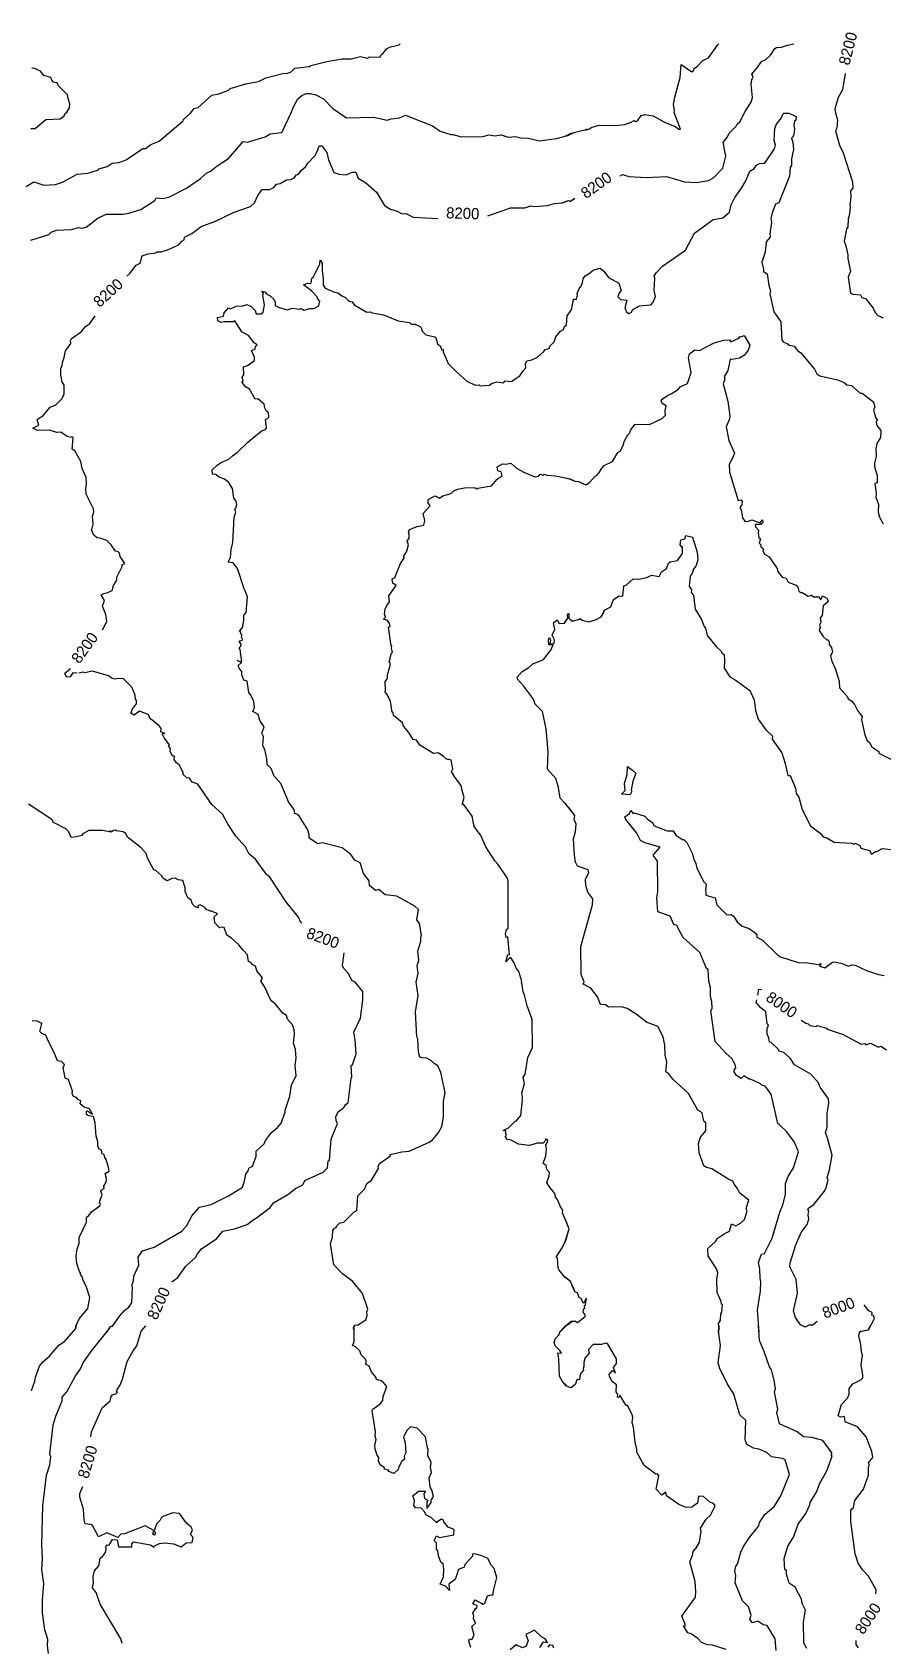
# Model space of a CAD drawing. Extents: x 9339 to 13216, y 3769 to 6935.
# Drawn here: x 11665 to 12244, y 5834 to 6935 of the extents above; entities that cross this region are included whole.
import ezdxf
from ezdxf.enums import TextEntityAlignment as Align

# ---------------------------------------------------------------- set-up
doc = ezdxf.new("R2010")
doc.units = 0
doc.header["$MEASUREMENT"] = 0
for name, color, linetype in [('DTM_SURFACE_CON', 9, 'Continuous'), ('DTM_SURFACE_ICON', 251, 'Continuous'), ('DTM_TEXT_ICON', 251, 'Continuous')]:
    doc.layers.add(name, color=color, linetype=linetype)
doc.styles.add('TMODELF', font='tmodelf')

msp = doc.modelspace()

# ---------------------------------------------------------------- linework, layer by layer
at = {"layer": 'DTM_SURFACE_CON', "linetype": 'Continuous', "flags": 128}
for points, elevation in [([(11660.6, 6829.6), (11665.9, 6832.8), (11672.5, 6830.5), (11680.6, 6831.1), (11685.3, 6832.5), (11695.4, 6838), (11702.6, 6838.7), (11709.8, 6841.1), (11710.2, 6841.8), (11715.8, 6843.2), (11719.1, 6845.6), (11723.8, 6846), (11728.7, 6847.9), (11740.2, 6855.5), (11742, 6855.6), (11745.6, 6858.4), (11751.2, 6860.5), (11767.6, 6874.5), (11767.8, 6875.4), (11772.7, 6879.6), (11775.2, 6882.9), (11777.9, 6883.6), (11787.1, 6891.9), (11791.8, 6892.9), (11798.4, 6895.4), (11799.6, 6896.6), (11810.4, 6899.8), (11818.9, 6901.3), (11824, 6903.8), (11835.5, 6906.8), (11838.7, 6907), (11841.2, 6907.8), (11843.7, 6910.3), (11853.8, 6911.4), (11854.6, 6912.3), (11865.6, 6914.9), (11876, 6916.7), (11882.1, 6916.7), (11888.4, 6918.3), (11893.1, 6917.3), (11894.9, 6918), (11901.9, 6917.8), (11902.9, 6919.9), (11903.7, 6920.1), (11906.1, 6923.5), (11908.9, 6925), (11914.8, 6926.4), (11915.6, 6927)], 2523.7), ([(12028.1, 6863.9), (12032.2, 6866), (12043.1, 6868.8), (12041.8, 6868), (12044.7, 6869), (12045.7, 6870), (12051, 6871.5), (12062.4, 6871.3), (12068.5, 6871.9), (12072.6, 6873.3), (12075, 6874.7), (12076.2, 6874), (12077.4, 6874.4), (12079.9, 6878.1), (12082.1, 6878.7), (12087.9, 6877.9), (12095.8, 6873.5), (12102.9, 6870.6), (12105.4, 6868.7), (12106.7, 6868.8), (12102.3, 6880.1), (12102.6, 6881.6), (12101.9, 6885.9), (12102.7, 6890.6), (12106.5, 6903.9), (12107.2, 6912.9), (12114.3, 6907.9), (12115.8, 6909), (12115.9, 6910.2), (12118.2, 6911.7), (12121.9, 6915.6), (12125.7, 6917.4), (12131.8, 6926), (12132.8, 6927)], 2511.6), ([(11663.8, 6869.3), (11666.8, 6869.3), (11674, 6875.4), (11683.7, 6875.9), (11683.8, 6875.9), (11686.5, 6877.8), (11686.9, 6879.2), (11688.4, 6880.3), (11690, 6883.4), (11690.3, 6886.1), (11689.1, 6889.7), (11688.8, 6892.2), (11682.6, 6898.3), (11681.6, 6900.4), (11679.2, 6900.8), (11678, 6902.1), (11677.4, 6903.9), (11672.7, 6905.4), (11670.4, 6908.3), (11665.7, 6910.4), (11664.4, 6910.1)], 2535.9), ([(11663.7, 6793.1), (11676.1, 6796.9), (11677.7, 6798.4), (11681.3, 6799.9), (11691.2, 6800.4), (11696.5, 6801.6), (11698.3, 6801.2), (11701.5, 6802), (11709.7, 6808.2), (11715.3, 6810.8), (11726.5, 6810.8), (11730.6, 6811.5), (11738.7, 6813.9), (11748.2, 6820.2), (11749.2, 6822), (11753.8, 6821.5), (11757.8, 6822.3), (11769.9, 6828.6), (11779.4, 6835), (11783.6, 6838.8), (11786.2, 6840), (11790.8, 6843.8), (11798.4, 6848.8), (11808.5, 6860.3), (11811.5, 6860), (11823.6, 6863.6), (11826.9, 6865.6), (11834.8, 6866.6), (11841.2, 6879.9), (11842.7, 6883.9), (11845.7, 6889.4), (11848.4, 6891.7), (11851.5, 6893), (11854.5, 6893.2), (11858.1, 6892.1), (11863.2, 6889.5), (11869.6, 6882.8), (11878.9, 6876.4), (11897.4, 6877), (11906.6, 6875), (11909.5, 6875.9), (11915, 6876.5), (11919.2, 6878.3), (11937.6, 6871), (11942.8, 6867.4), (11950, 6865.1), (11951.6, 6865.2), (11957.1, 6863.6), (11971.8, 6863.7), (11976.3, 6865), (11980.1, 6864.3), (11984.3, 6864.8), (11989.1, 6863.2), (11994.2, 6863.8), (11997.8, 6862.8), (12002.9, 6862.6), (12010.4, 6860.8), (12022.1, 6862.3), (12029.9, 6864.5), (12034.2, 6866.5)], 2511.6), ([(12028.1, 6734.6), (12028.9, 6735.3), (12029.4, 6741.4), (12032.3, 6745.6), (12033.8, 6752.7), (12035.8, 6752.7), (12036.5, 6755.6), (12036.3, 6756.6), (12038, 6760.9), (12038.7, 6761.3), (12039.9, 6764), (12040.2, 6766.6), (12041.7, 6768.7), (12045.8, 6771.1), (12045.5, 6771.4), (12047.6, 6772.9), (12051.8, 6773.9), (12054.3, 6771.8), (12057.5, 6767.5), (12064.5, 6763.7), (12066.2, 6758.7), (12064.9, 6757.1), (12063.9, 6754.4), (12065.7, 6752.6), (12070, 6752.2), (12068.8, 6746.8), (12069.8, 6744.2), (12071.1, 6743.1), (12072.9, 6743.7), (12074.2, 6745.8), (12078.6, 6748.3), (12086.3, 6748.9), (12088, 6750.8), (12089.6, 6754.5), (12088.7, 6758.6), (12089.2, 6766.9), (12088.7, 6768.5), (12090, 6770.7), (12094.4, 6775.2), (12110.1, 6786.2), (12116.2, 6797.8), (12128.9, 6807.2), (12135.4, 6808.3), (12140.1, 6812.2), (12141.1, 6817.2), (12143.6, 6822.2), (12148.2, 6828.5), (12151.2, 6833.6), (12153.9, 6840.1), (12156.9, 6842), (12158.4, 6844.3), (12160.6, 6845.3), (12164.1, 6845.6), (12170.7, 6855.3), (12171.5, 6858), (12170.5, 6861.1), (12171, 6869.2), (12172.1, 6872.1), (12175.5, 6876.6), (12176.3, 6879.1), (12177.1, 6879.7), (12180.5, 6879.6), (12185.6, 6877.5), (12185.2, 6875), (12184.4, 6874.3), (12184, 6871.7), (12184.3, 6868.7), (12183.9, 6865.2), (12183, 6863.1), (12182.2, 6862.7), (12183.3, 6859.9), (12183.6, 6854.8), (12182.4, 6848.5), (12182.4, 6843.9), (12181.4, 6842.5), (12180.9, 6836.6), (12173.7, 6818.6), (12171.5, 6817.6), (12169.1, 6811.8), (12168.2, 6807.8), (12168.7, 6805.1), (12167.5, 6797.4), (12167.7, 6795.2), (12165, 6791.8), (12164.3, 6784.8), (12162, 6778.1), (12163.3, 6773.3), (12163.3, 6771.7), (12165.7, 6770.1), (12166.9, 6762.4), (12168, 6758.3), (12167.6, 6756.4), (12170.3, 6744.2), (12175, 6737.3), (12175.7, 6724.8), (12176.9, 6723.5), (12179.3, 6722.6), (12181, 6721.3), (12184.2, 6720.7), (12186.3, 6717.7), (12188.6, 6716.2), (12197.9, 6705), (12199.5, 6701.9), (12201.7, 6700.4), (12213.7, 6697.8), (12218.2, 6695.9), (12220.1, 6694.4), (12223.3, 6693.8), (12229.2, 6688.6), (12230.4, 6688.6), (12237.5, 6683.2), (12238.5, 6681.9), (12239.2, 6679.4), (12238.2, 6677), (12239.9, 6671.6), (12240.7, 6670.5), (12240.1, 6668.8), (12240.5, 6666.5), (12243.2, 6663.1), (12243, 6658.4), (12240.4, 6654.3), (12239.8, 6650.6), (12240, 6645.4), (12239, 6641), (12238.9, 6638.5), (12240.6, 6632.4), (12240.6, 6627.5), (12239.2, 6627), (12240.1, 6620.2), (12239.7, 6617.4), (12241.6, 6613), (12241.5, 6607.4), (12242.4, 6604), (12244.7, 6599.5)], 2487.2), ([(11884.1, 6048), (11884.2, 6050.5), (11883.8, 6051), (11884.7, 6053.2), (11886.4, 6052.8), (11892.1, 6056.5), (11893.1, 6059.4), (11892.9, 6061.9), (11893.4, 6063.8), (11889.9, 6074.4), (11883.3, 6082.7), (11876.2, 6088), (11870.3, 6094.1), (11868.1, 6108.4), (11869.5, 6113), (11869.6, 6117.5), (11870.8, 6119), (11872.1, 6119.5), (11871.9, 6120.2), (11874.4, 6122.6), (11877.2, 6123.2), (11884.1, 6130.1), (11885.9, 6131.2), (11886.7, 6141.2), (11891.2, 6145.7), (11892.7, 6149.5), (11895.9, 6151.8), (11900.7, 6159.7), (11900.6, 6161.2), (11901.4, 6163.2), (11909, 6168.5), (11908.8, 6169.3), (11916.6, 6171.1), (11921.6, 6171.5), (11935.2, 6177.8), (11937.6, 6179.4), (11941.4, 6183.8), (11943.9, 6188.5), (11945.1, 6195), (11945.1, 6205.4), (11946.2, 6211.6), (11943.3, 6225.3), (11941.1, 6229.7), (11938.6, 6231.3), (11937, 6233.1), (11933.8, 6235.1), (11930.4, 6235.2), (11928.9, 6235.8), (11928.1, 6239), (11927.5, 6248.1), (11926.8, 6249.5), (11925.9, 6266.7), (11927.9, 6277.7), (11926.5, 6286.8), (11927.8, 6292.9), (11927.1, 6298), (11928.2, 6301.8), (11927.5, 6307.9), (11929.7, 6314.9), (11929.6, 6317.3), (11930.1, 6318.9), (11928.6, 6327), (11926.9, 6329.3), (11928.1, 6336.5), (11925.5, 6338.6), (11913.3, 6345.6), (11905.2, 6346.5), (11901, 6350), (11898.6, 6349.5), (11894.7, 6352.9), (11894.3, 6356), (11890.6, 6360.9), (11888.3, 6368.3), (11884.6, 6370.2), (11881.9, 6373.9), (11876.1, 6378.6), (11862.5, 6382), (11859.4, 6381.3), (11853.6, 6385.1), (11853.6, 6387.3), (11852.6, 6390.8), (11846.9, 6399.9), (11845, 6401.5), (11843.8, 6401.9), (11843.3, 6404.6), (11839.7, 6409.5), (11834.2, 6422.5), (11829.7, 6427.5), (11827.5, 6432.6), (11824.9, 6435.3), (11824.7, 6439.3), (11823.2, 6445.6), (11822, 6448.1), (11822.4, 6454.5), (11821.2, 6456.7), (11822.8, 6461), (11819.9, 6465.3), (11818.8, 6469.5), (11815.2, 6471.6), (11816.2, 6474.3), (11815.7, 6478.5), (11813.6, 6482.9), (11812.3, 6484.4), (11811.2, 6492.1), (11808.9, 6492.9), (11807.6, 6496.6), (11807.5, 6498.8), (11806.1, 6500.6), (11805.1, 6503), (11807.4, 6505), (11804.3, 6506.2), (11807.7, 6505.5), (11806.5, 6513.7), (11805.7, 6515), (11806.8, 6516), (11807.1, 6517.2), (11805.7, 6519.5), (11808.2, 6520.3), (11807.3, 6522.2), (11807.7, 6523.4), (11806.3, 6526.6), (11808.5, 6529.4), (11808.2, 6530.1), (11809, 6533.4), (11809, 6537.2), (11810.6, 6539), (11811.4, 6549.6), (11810.2, 6553.4), (11809.1, 6555.1), (11804.6, 6569.1), (11801.7, 6572.9), (11798.3, 6573.4), (11799.8, 6576.6), (11800.4, 6582.1), (11801.5, 6586.9), (11802.4, 6603.9), (11803.5, 6607.8), (11802.9, 6609.3), (11803.6, 6610.3), (11804.2, 6612.8), (11803.8, 6615.1), (11802.1, 6617), (11801.2, 6623.6), (11798.6, 6628), (11795.7, 6630), (11791.6, 6631.7), (11789.9, 6633.1), (11787.7, 6633.5), (11787.3, 6636.4), (11790.8, 6639.6), (11793.4, 6641.4), (11798.8, 6643.7), (11801.2, 6646), (11804.4, 6648.2), (11811.6, 6655.3), (11820.7, 6662.7), (11823.9, 6664), (11824.5, 6665.3), (11823.7, 6670.7), (11825, 6671.3), (11826.1, 6672.4), (11825.8, 6675.3), (11824.1, 6676.6), (11823.3, 6678.4), (11822.9, 6681.2), (11818.6, 6684.7), (11816.7, 6684.6), (11812.9, 6691.5), (11810.1, 6692.9), (11807.7, 6696.4), (11808.6, 6697.1), (11807.8, 6699.5), (11808.9, 6701.1), (11808.8, 6706.6), (11811.5, 6707.6), (11816.2, 6711), (11816.3, 6713.3), (11814.1, 6717.7), (11816.5, 6718.7), (11817.1, 6721), (11818, 6721.7), (11815.9, 6723), (11812.1, 6728), (11807.7, 6730.4), (11802.9, 6738), (11801.7, 6737.3), (11795.6, 6737.3), (11793.6, 6736.8), (11791.2, 6738), (11791.1, 6740.4), (11795.1, 6741.3), (11795.6, 6743.4), (11798.6, 6746.9), (11799.9, 6746.3), (11803.7, 6748.1), (11808.3, 6748.2), (11810.9, 6749.2), (11813.9, 6747.9), (11816.6, 6745), (11817.4, 6742.8), (11820.7, 6742.9), (11822.2, 6744), (11823, 6749), (11821.8, 6755.2), (11822.3, 6756.9), (11821.3, 6758.2), (11823.2, 6757.7), (11824.7, 6756.1), (11827, 6755), (11829.5, 6752.9), (11830.4, 6750.7), (11830.3, 6748.5), (11833, 6747), (11838.8, 6745.6), (11842, 6746.6), (11846.7, 6745.9), (11848, 6746.4), (11849.9, 6745.4), (11854.2, 6746.4), (11856.7, 6746.5), (11860.1, 6748.3), (11860.8, 6751.5), (11859.2, 6753.3), (11859, 6754.4), (11855.1, 6758.4), (11849.6, 6762.5), (11852.3, 6763.6), (11854.5, 6763.5), (11854.9, 6763.9), (11855.3, 6767.2), (11856.2, 6767.5), (11860.7, 6776.8), (11861, 6779.3), (11862.4, 6777.4), (11862.4, 6772.1), (11863.1, 6766.9), (11863.1, 6762.4), (11864.3, 6760.3), (11870.7, 6757.5), (11873, 6757.1), (11875.7, 6755), (11878.3, 6753.9), (11880.6, 6751.4), (11882.7, 6751), (11884.2, 6748.9), (11892.7, 6743.9), (11895, 6744.2), (11896.4, 6743.4), (11904.1, 6742.2), (11914.2, 6738), (11921.8, 6736.9), (11923.1, 6735.8), (11925.6, 6735.8), (11928.6, 6734.4), (11929.9, 6733.3), (11930.5, 6731), (11933, 6728.4), (11939.2, 6727.1), (11939.8, 6726.6), (11941, 6722.4), (11942.7, 6720.9), (11944, 6718.3), (11944.9, 6718.4), (11944.9, 6716.9), (11948.3, 6708.8), (11953.6, 6703.4), (11961.2, 6696.7), (11966.9, 6694.2), (11969.3, 6694.3), (11970, 6693.7), (11976.5, 6694.1), (11977.9, 6695.3), (11981.5, 6696.3), (11986, 6695.7), (11987.2, 6697), (11991.2, 6696.6), (11997.2, 6700.5), (11999.4, 6704), (12001.2, 6705.9), (12001, 6708.6), (12001.9, 6710.8), (12005.4, 6711.5), (12009.2, 6713.3), (12013.5, 6717.1), (12014.4, 6718.5), (12017, 6719.1), (12017.6, 6720.8), (12020.5, 6723.6), (12021.7, 6727.1), (12024.8, 6731), (12026.9, 6732.2), (12027.5, 6734.2), (12028.9, 6735.3), (12029.4, 6741.4), (12032.3, 6745.6), (12033.7, 6752.6), (12034.2, 6752.6)], 2487.2), ([(12028.1, 6630.8), (12031.7, 6630.1), (12033.3, 6629), (12035.8, 6628.3), (12036.7, 6628.6), (12042.1, 6626.1), (12044.5, 6627.8), (12048.4, 6632), (12049.8, 6632.7), (12050.3, 6633.9), (12051.5, 6634.8), (12053.1, 6637.6), (12054.7, 6639.4), (12060.3, 6642), (12063.9, 6648.1), (12065.4, 6649), (12067.7, 6653.5), (12068.2, 6655.7), (12070.8, 6660.2), (12072, 6661.5), (12072.5, 6663.5), (12075.8, 6667.5), (12085.4, 6667.2), (12094.2, 6671.3), (12096.5, 6673.7), (12096.2, 6676.6), (12096.8, 6680), (12094.1, 6681.6), (12093.5, 6683.5), (12094.1, 6684.6), (12097.7, 6687.1), (12100.3, 6688.1), (12105.3, 6691.4), (12106.3, 6692.9), (12111.3, 6695.3), (12113.8, 6702.8), (12112, 6712.8), (12112.8, 6715.5), (12116.3, 6718.3), (12119.7, 6717.8), (12129.6, 6723), (12136.2, 6724.8), (12140, 6725.1), (12141, 6723.7), (12146.5, 6726.2), (12147.1, 6727.4), (12147.7, 6727.2), (12150, 6727.9), (12153.9, 6721.4), (12152.8, 6718), (12150.2, 6714.6), (12146.8, 6712.6), (12141.8, 6711.7), (12140.4, 6711.9), (12138.8, 6704.1), (12136.4, 6699.7), (12136.9, 6698.3), (12135.7, 6695), (12138.8, 6683.1), (12140.3, 6672.9), (12139.9, 6670.5), (12137.8, 6665.7), (12139.6, 6656.3), (12143.5, 6647.7), (12141.7, 6643.5), (12139.7, 6640.3), (12140, 6634.8), (12145.9, 6615.4), (12147.9, 6615.9), (12148.7, 6614.7), (12148.5, 6612.5), (12147, 6610.7), (12148, 6609), (12148.9, 6603.7), (12150.5, 6601.4), (12152.4, 6601.2), (12155.3, 6602.2), (12161, 6600.1), (12162.6, 6602.3), (12162.7, 6600.4), (12161.5, 6599), (12157.5, 6599.1), (12157.8, 6597.4), (12159.8, 6595.2), (12159.6, 6593.5), (12160.1, 6590.2), (12161.2, 6589.3), (12160.2, 6586.4), (12161.3, 6585.2), (12161.5, 6583.9), (12162.7, 6583), (12163.2, 6581.7), (12162.7, 6581.3), (12164, 6578.8), (12167.1, 6577), (12169.7, 6572.9), (12171.7, 6570.5), (12172.8, 6568.5), (12172.8, 6567.2), (12175.9, 6563.2), (12178.6, 6562.4), (12180.1, 6559.7), (12185.4, 6557.6), (12186.6, 6556.3), (12187.2, 6553.6), (12188.6, 6552.7), (12189.5, 6552.8), (12193.6, 6550.2), (12196, 6550.9), (12197.3, 6549.8), (12200.6, 6549.8), (12202.3, 6547.7), (12203.4, 6550.4), (12206.3, 6548.8), (12207.2, 6547), (12206.4, 6545.6), (12203.9, 6543.7), (12203.2, 6536.9), (12201.9, 6535.4), (12202.2, 6532.2), (12201.5, 6530.4), (12201.8, 6528.7), (12201.2, 6526.8), (12203.8, 6522.6), (12206.4, 6520.5), (12207.2, 6520.3), (12208, 6519.1), (12207.9, 6517.3), (12209.5, 6515.1), (12210.2, 6512), (12208.8, 6509.4), (12209.8, 6505.9), (12212.4, 6500.5), (12213.1, 6497.1), (12214.8, 6492.3), (12215.1, 6487.6), (12220.5, 6481.4), (12221, 6480.1), (12223.2, 6478.7), (12225.2, 6476.2), (12227.3, 6472.1), (12230.4, 6468.2), (12230.1, 6466.1), (12232, 6456.6), (12233.6, 6451.9), (12235.4, 6450.3), (12237.1, 6447.4), (12241.8, 6444.2), (12241.8, 6443), (12251.4, 6438.2)], 2475), ([(12034.2, 6077.1), (12031.7, 6082.7), (12028.1, 6085.5), (12023.9, 6090.4), (12023.2, 6091.7), (12022.7, 6098.5), (12021.9, 6099.3), (12025.6, 6105), (12028.4, 6110.7), (12030.7, 6118.7), (12026.2, 6129.5), (12026.4, 6131.4), (12024.9, 6133.5), (12022.7, 6138.7), (12021.4, 6140.3), (12020.9, 6142.7), (12017.1, 6147.4), (12015.6, 6150.3), (12017.2, 6154.8), (12017.4, 6157), (12015.6, 6159.1), (12015.1, 6161.7), (12013, 6163.2), (12014.8, 6168.4), (12015.2, 6172.7), (12014.9, 6175.8), (12016.2, 6178.1), (12016.2, 6178.8), (12014.5, 6179.9), (12014.9, 6179), (12013, 6177.1), (12009.2, 6177), (12003.4, 6175.5), (11996.2, 6176.3), (11990.2, 6179.5), (11988.4, 6179.2), (11987.2, 6181.7), (11987.8, 6181.9), (11987.6, 6185.2), (11985.7, 6185.7), (11989.3, 6187.6), (11994.2, 6192.2), (11994.7, 6192.1), (11997.9, 6195.9), (11999, 6206.7), (11998.6, 6207.6), (11999, 6208.4), (11998.4, 6211.2), (12000.2, 6217.8), (11999.4, 6221.8), (12000.8, 6224), (12002.5, 6235.5), (12005.7, 6242.3), (12005.6, 6261.4), (12002.1, 6270.7), (12000.4, 6277.9), (11999.4, 6280.2), (11998.8, 6285.1), (11998.2, 6286.6), (11998.5, 6287.3), (11996.5, 6294.1), (11994.5, 6296.5), (11993.2, 6300.1), (11990.7, 6304), (11987.5, 6300.8), (11988.9, 6305.8), (11990, 6305.6), (11989, 6317.7), (11987.8, 6317.3), (11987.4, 6319.9), (11988, 6322.8), (11989.1, 6323.7), (11989.1, 6355.6), (11988.6, 6357.8), (11982.2, 6367.4), (11980, 6369.6), (11973.9, 6379.2), (11970.5, 6386.9), (11966, 6393), (11964.5, 6400.1), (11958.7, 6408.2), (11957.8, 6408.1), (11959.2, 6412.9), (11957.7, 6417.7), (11957.2, 6421), (11952.7, 6426.6), (11950.5, 6430.5), (11951.4, 6432.3), (11950.2, 6438.2), (11948, 6439.1), (11947.3, 6438.7), (11945, 6440.9), (11941.4, 6443.2), (11938.2, 6442.8), (11929, 6448.5), (11926.6, 6451.9), (11924.3, 6452.3), (11921.5, 6457.2), (11917.9, 6461.4), (11917.2, 6463.7), (11911, 6468.7), (11910.7, 6470.6), (11910, 6471), (11909, 6478.6), (11906.5, 6483.4), (11905.1, 6485.2), (11905.5, 6485.7), (11905.3, 6492), (11907, 6494), (11907, 6496.5), (11908.6, 6503), (11908.6, 6504.8), (11908.1, 6505.6), (11908.7, 6507.1), (11908.6, 6508.3), (11909.7, 6511.3), (11910.4, 6511.9), (11909.6, 6514.8), (11909.9, 6516.4), (11909.4, 6516.3), (11907.6, 6529), (11908.6, 6529.8), (11908.3, 6531.6), (11906.9, 6533.6), (11904.2, 6534.6), (11905.6, 6535.9), (11904.9, 6538), (11905.4, 6541.4), (11906.4, 6543.9), (11908.2, 6546.4), (11907.8, 6550.5), (11912.8, 6557.4), (11910.6, 6559.1), (11910, 6562), (11911.9, 6563), (11915.8, 6572.5), (11918.3, 6576.2), (11918.1, 6577.5), (11920, 6580.9), (11921.2, 6585.3), (11920.4, 6587.6), (11921.6, 6589.8), (11921.7, 6592.4), (11921.2, 6594), (11921.8, 6595.7), (11927.2, 6597.8), (11931.6, 6598.7), (11932.3, 6601.9), (11931.3, 6606.5), (11935.9, 6611.7), (11934.6, 6613.9), (11934.7, 6616.1), (11939.5, 6618.7), (11942.3, 6617.1), (11944.7, 6618.7), (11950.2, 6620.2), (11952.4, 6622.2), (11955.8, 6623.5), (11960.7, 6624.3), (11966.6, 6624.1), (11967.9, 6623.3), (11968.5, 6623.9), (11977.7, 6625.4), (11981.7, 6630), (11985.1, 6632.2), (11984.3, 6634.9), (11982.2, 6635.7), (11981.7, 6638.5), (11985.4, 6640.5), (11987.6, 6640.3), (11991, 6641), (11994.9, 6637.4), (11999.8, 6634.7), (12007.3, 6631.6), (12009.9, 6632), (12011, 6633.3), (12012.9, 6632.8), (12013.7, 6633.4), (12015.5, 6632.8), (12021.2, 6632.3), (12031.4, 6630.2), (12034.2, 6628.8)], 2475), ([(12028.1, 6532.7), (12029.9, 6535.1), (12029.5, 6537.4), (12030.3, 6538.3), (12030.9, 6537.9), (12030.5, 6537.5), (12030.4, 6535.2), (12032.7, 6533.1), (12037.7, 6534.5), (12038.3, 6535), (12039.5, 6533.8), (12044.2, 6532.6), (12048.6, 6534.1), (12052.5, 6536.2), (12054.5, 6539.5), (12054.4, 6540.4), (12059.2, 6543), (12061, 6547.9), (12064.9, 6550.3), (12067.4, 6550.2), (12068.1, 6557.2), (12069.7, 6557.7), (12074.4, 6562.1), (12078.2, 6561.8), (12083.6, 6562.9), (12086.9, 6564.5), (12092.1, 6563.6), (12093.7, 6566.7), (12097, 6569), (12098.5, 6572.6), (12099.6, 6573.6), (12104.5, 6574.6), (12108, 6579.2), (12107.9, 6583.8), (12107.5, 6583.5), (12106.5, 6585.2), (12106.9, 6588.6), (12109.5, 6589.3), (12110.2, 6591.6), (12114.9, 6590.4), (12117.9, 6580.2), (12118.5, 6574.9), (12117.3, 6571.1), (12115.4, 6568.5), (12114.5, 6565.7), (12113.3, 6563.8), (12112.5, 6557.1), (12114.2, 6554.5), (12113.9, 6552.8), (12115.5, 6550.9), (12116.7, 6541.3), (12121, 6534.3), (12122.7, 6529.4), (12123.6, 6528.3), (12124.9, 6523.3), (12131.2, 6515.6), (12134.1, 6512.9), (12135.1, 6511.3), (12136.3, 6510.5), (12136.7, 6506.4), (12136.4, 6501.1), (12140.2, 6495.2), (12144, 6493.1), (12153.8, 6485.9), (12156.9, 6479.4), (12157.7, 6472.2), (12159.5, 6466.3), (12164.7, 6458.9), (12169.3, 6454.7), (12169.1, 6452.7), (12175.7, 6443.3), (12178.1, 6436), (12179.8, 6427.9), (12181.3, 6427.9), (12185.1, 6419.3), (12185.4, 6415.6), (12187.3, 6413.1), (12189.6, 6404.6), (12195.3, 6393.5), (12201.8, 6388.5), (12203.9, 6386), (12206.5, 6385.4), (12211.3, 6382.4), (12223.3, 6381.7), (12225, 6381.1), (12225.8, 6381.6), (12228.9, 6380), (12229.6, 6378.3), (12235.4, 6376.7), (12236.9, 6374.1), (12239.5, 6376), (12240.4, 6376.1), (12244.1, 6378), (12250.2, 6377.4)], 2462.8), ([(12034.2, 6401.3), (12030.6, 6406), (12024.7, 6412.4), (12023.5, 6419.7), (12021.7, 6425.7), (12016, 6432.1), (12016.5, 6444.1), (12015, 6459.7), (12012.6, 6471.6), (12007.6, 6476.5), (12006.4, 6480), (11999.5, 6489.1), (11995.5, 6493.6), (11995.3, 6494.9), (11998.7, 6498.8), (12003.2, 6501.5), (12006, 6504), (12013.2, 6507), (12018.3, 6513.3), (12019.9, 6516.9), (12016.8, 6517), (12016.6, 6520.3), (12017.4, 6521.9), (12018, 6520.1), (12017.5, 6517.4), (12020.5, 6518.1), (12020.7, 6520.3), (12019.2, 6523.6), (12020.9, 6527.5), (12020, 6531.9), (12022.6, 6534.1), (12024, 6531.5), (12027.6, 6531.8), (12029.9, 6535.1), (12029.5, 6537.4), (12030.3, 6538.3), (12030.9, 6537.9), (12030.5, 6537.5), (12030.4, 6535.2), (12032.4, 6533.4), (12034.2, 6533.6)], 2462.8), ([(11715.7, 6048), (11717.7, 6051.7), (11719.5, 6052.3), (11724.5, 6059.3), (11727.6, 6062.8), (11730.5, 6065.1), (11732.5, 6068.1), (11733.1, 6079.1), (11732.5, 6079.9), (11733.7, 6083.2), (11733.9, 6086.4), (11737.4, 6093.9), (11737, 6099.2), (11739.9, 6103.5), (11747.8, 6106.1), (11766.8, 6117.1), (11770, 6120.8), (11773.8, 6127.6), (11778.7, 6133.4), (11786.7, 6135.2), (11798.4, 6141.2), (11808.1, 6147), (11809.5, 6151.2), (11810.3, 6155.9), (11812, 6158.1), (11812.3, 6160), (11814.8, 6161.4), (11817.3, 6168), (11817.4, 6171.5), (11822.9, 6176.5), (11823.7, 6178.9), (11827.9, 6184.4), (11832, 6187.7), (11834.3, 6190.6), (11837.2, 6198.1), (11837.2, 6199.5), (11840.4, 6209.2), (11841.4, 6216.8), (11844.6, 6222.9), (11844, 6230.1), (11844.6, 6235), (11844.2, 6241), (11842.8, 6245.3), (11843.6, 6251.2), (11843.3, 6254.3), (11842.2, 6257.8), (11838.8, 6261.6), (11838.1, 6264.1), (11835.8, 6265.4), (11830.5, 6271.9), (11828, 6273.8), (11826.8, 6275.4), (11823.6, 6282.9), (11820.6, 6287.8), (11821.7, 6289.9), (11817.8, 6294.6), (11817, 6297.8), (11815.1, 6298.7), (11813.8, 6300.3), (11812.1, 6301), (11811.5, 6305.4), (11808.4, 6308.6), (11805.6, 6312.4), (11800.3, 6317.1), (11797.4, 6318.9), (11795.6, 6324.1), (11793.6, 6324.4), (11792.3, 6323.9), (11789.1, 6327.3), (11788.7, 6331.4), (11790.9, 6333.5), (11787.2, 6335.3), (11785.9, 6335.3), (11784.7, 6336), (11783.4, 6336.1), (11782.4, 6337.7), (11779.2, 6339.7), (11777.7, 6338.9), (11777.8, 6337.5), (11775.7, 6338.3), (11773.9, 6340.1), (11773, 6342.8), (11770.7, 6344.5), (11768.9, 6348.8), (11769, 6351.3), (11767.3, 6356.3), (11764.2, 6356.7), (11762.1, 6357.9), (11759.9, 6357.5), (11756.6, 6356), (11753.8, 6357.7), (11753, 6359.3), (11749, 6363), (11747.7, 6363.6), (11743.3, 6371.4), (11742.7, 6374.3), (11738.9, 6378.6), (11729.6, 6385.8), (11728.5, 6388.2), (11726.8, 6389.4), (11722.2, 6390.1), (11721.4, 6390.6), (11720, 6390.4), (11718.8, 6389.2), (11718, 6390.1), (11717.1, 6389.5), (11712.6, 6390.3), (11703.4, 6390.3), (11699.1, 6388.1), (11698.6, 6387), (11694.6, 6385.9), (11691.2, 6385.5), (11689.6, 6389.4), (11687.7, 6391.5), (11679.2, 6395.7), (11678, 6397.8), (11662.2, 6408.2)], 2511.6), ([(12132.7, 6048), (12133, 6050.8), (12132.5, 6054.1), (12133.8, 6056.4), (12134.1, 6060.5), (12134.9, 6061.8), (12135.2, 6066.7), (12134.6, 6067.3), (12134.3, 6069.1), (12131.7, 6075.1), (12131.4, 6084), (12132.1, 6088.6), (12131.2, 6091.4), (12125.4, 6100.2), (12125.2, 6105.2), (12130.4, 6109.9), (12131.6, 6111.9), (12136.4, 6115.2), (12140, 6117), (12141.3, 6122), (12144.3, 6120.6), (12147.5, 6122.4), (12150.3, 6125), (12152, 6130.7), (12151.4, 6132.4), (12153.3, 6138.2), (12147, 6143), (12145.5, 6146.2), (12143.2, 6149), (12142.4, 6151.1), (12139, 6152.7), (12128.1, 6159.5), (12124.4, 6160.4), (12122.5, 6161.6), (12119.4, 6170.5), (12118.8, 6176.8), (12120.2, 6181.2), (12123.8, 6185.5), (12123.9, 6190.9), (12122.5, 6192), (12121.3, 6197.5), (12120.6, 6198.5), (12118.4, 6199.5), (12112, 6210.9), (12101.4, 6220.6), (12098.7, 6224.4), (12096.7, 6225.6), (12097.3, 6232.4), (12096.2, 6237), (12095.9, 6244), (12094.8, 6249.6), (12091.2, 6256.6), (12083.4, 6259.5), (12076.4, 6265.1), (12070.2, 6269), (12066.4, 6270), (12057.6, 6269.8), (12055.5, 6271.3), (12052, 6271.6), (12050.1, 6276.9), (12045.5, 6282.7), (12040.2, 6285.5), (12041, 6287.1), (12038.9, 6292.1), (12038.8, 6311.2), (12046.6, 6339.6), (12046.8, 6343.6), (12043.5, 6348.3), (12042, 6352.9), (12041.9, 6357.1), (12044.2, 6361.5), (12043.7, 6363.4), (12036.5, 6366.1), (12035.1, 6368.8), (12034.3, 6373.4), (12033.8, 6384.7), (12035.1, 6389.6), (12035.5, 6394.6), (12034.1, 6397.9), (12034.7, 6400.5), (12028.1, 6408.9)], 2462.8), ([(12160.3, 6048), (12159.1, 6063.2), (12161.2, 6076), (12161.5, 6082.7), (12160.9, 6084.6), (12160.7, 6091.1), (12159.9, 6095.7), (12161.9, 6101.3), (12163.8, 6101.8), (12169.1, 6112.3), (12174.3, 6130), (12176.4, 6134.9), (12178.3, 6142.1), (12178.2, 6149.6), (12180.1, 6154.2), (12183.7, 6160.2), (12187.1, 6171.1), (12184.4, 6177.8), (12179.2, 6184.7), (12174, 6189.8), (12172.9, 6190.4), (12168.5, 6210.5), (12164.4, 6216), (12162.1, 6216.5), (12161.2, 6217.6), (12154.4, 6220.8), (12153.5, 6220.8), (12149.9, 6222.9), (12148.1, 6221.2), (12144.7, 6223.1), (12143.3, 6225.6), (12143.2, 6226.8), (12144.3, 6228.5), (12144, 6230.7), (12141.7, 6234.9), (12137.7, 6238.2), (12130.2, 6246.4), (12127.4, 6267.4), (12128.2, 6268.9), (12127.9, 6273.6), (12127, 6277), (12127.2, 6283.2), (12126, 6287.4), (12125.4, 6295.4), (12124.4, 6296.3), (12119.9, 6307.1), (12108.5, 6317.3), (12104.6, 6324.4), (12104.4, 6325.5), (12102.1, 6326.2), (12099.6, 6331.8), (12091.1, 6334.8), (12090.6, 6344.3), (12091.2, 6348.4), (12091, 6369.4), (12088, 6373.4), (12092.8, 6378.9), (12082.3, 6382), (12079.4, 6383.4), (12076.8, 6388.6), (12069.3, 6397.8), (12068.7, 6399.7), (12071.8, 6402), (12072.7, 6403.9), (12074.3, 6402), (12075, 6402.3), (12082.3, 6400.1), (12084.1, 6398), (12087.4, 6396.1), (12088.7, 6393.5), (12097.5, 6390.1), (12101.6, 6390), (12103.4, 6387.1), (12108.2, 6384), (12108.9, 6384.1), (12110.9, 6382.1), (12114.6, 6374.8), (12115.4, 6371.3), (12117.1, 6367.9), (12117.8, 6364.6), (12122.5, 6355.3), (12124.1, 6353.8), (12123.6, 6349.4), (12124, 6348.5), (12123.8, 6346.3), (12130.3, 6344.4), (12131.3, 6339.6), (12138.3, 6332.9), (12141, 6333.1), (12142.7, 6331.8), (12145.2, 6328), (12148.6, 6325.1), (12153.4, 6323.4), (12157.8, 6320.2), (12158.6, 6319.2), (12158.7, 6317.6), (12162.5, 6315.6), (12172.7, 6305.6), (12174.9, 6304.2), (12186.9, 6300.3), (12193.1, 6300), (12200.8, 6298.9), (12202.5, 6299.7), (12201.5, 6297.8), (12205, 6296.7), (12210.3, 6300.5), (12211.9, 6300.8), (12216.8, 6299.6), (12220.9, 6297.8), (12223.7, 6298.6), (12225.8, 6298.4), (12233.4, 6294.9), (12241.7, 6292.2), (12245.4, 6291.5)], 2450.6), ([(11691.9, 6048), (11694.5, 6050.7), (11694.5, 6052.1), (11696.6, 6057.1), (11702.5, 6064.3), (11704, 6071.7), (11701.6, 6078.8), (11699.1, 6084), (11698.9, 6085.7), (11697.7, 6087.4), (11697.5, 6088.6), (11696.9, 6089.4), (11695, 6094.9), (11694.7, 6099.9), (11695.3, 6104.9), (11696.7, 6108.5), (11696.6, 6112.7), (11701.6, 6123.1), (11701.6, 6126.6), (11703.2, 6127.6), (11705.2, 6130.3), (11710.8, 6134.2), (11711.2, 6135.1), (11710.6, 6136.8), (11712.4, 6142.1), (11711.4, 6144.3), (11711.8, 6145), (11713.7, 6146), (11713.4, 6147.8), (11715, 6150.5), (11715.3, 6153), (11714.5, 6156.3), (11717.1, 6157.9), (11716.8, 6160.7), (11715.1, 6165.8), (11714.1, 6167.3), (11713.7, 6169.4), (11712.4, 6169.7), (11711.9, 6172.2), (11710.1, 6173.1), (11709.4, 6175.2), (11709.4, 6178), (11708.3, 6181.8), (11707.6, 6191), (11706.5, 6195.2), (11703, 6195.7), (11701.7, 6196.6), (11701.8, 6198.9), (11702.4, 6199.2), (11705.7, 6196.8), (11703.7, 6200.5), (11700.2, 6201.5), (11697.4, 6203.8), (11697.8, 6205.8), (11695.8, 6206.9), (11694.8, 6208.2), (11692.8, 6208.8), (11692, 6211), (11692.1, 6212.6), (11689.5, 6220.4), (11687.2, 6221.3), (11685.9, 6228.7), (11686.6, 6230.8), (11684.7, 6232.8), (11681.9, 6233.3), (11679.6, 6238.9), (11675.7, 6246.3), (11673.9, 6250.7), (11671.2, 6251.9), (11669.9, 6253.1), (11671.2, 6258.6), (11668, 6260.3), (11664.7, 6260.5)], 2523.7), ([(12028.1, 6110), (12030.7, 6118.7), (12028.1, 6125.5)], 2475), ([(12028.1, 6052.2), (12032.2, 6055.5), (12034.6, 6055.8), (12036.5, 6054.8), (12041.6, 6058.7), (12041.7, 6059.9), (12040.2, 6061.8), (12040.7, 6064.2), (12041.4, 6064.3), (12041.3, 6066.2), (12041.9, 6066.8), (12042.5, 6070.8), (12042, 6071.3), (12042.2, 6070.7), (12040.5, 6067.7), (12038.9, 6071.1), (12037.6, 6071.8), (12036.4, 6074.9), (12034.6, 6075.7), (12031.7, 6082.7), (12028.1, 6085.7)], 2475), ([(11664.2, 6008.3), (11666.4, 6014.6), (11666.9, 6017.5), (11669.7, 6024.9), (11672, 6027.8), (11676.4, 6031.7), (11682.8, 6039.2), (11686.6, 6041.8), (11694.5, 6050.7), (11694.8, 6052.5)], 2523.7), ([(11675.9, 5829), (11675, 5834.1), (11675.4, 5838.5), (11673.2, 5845), (11671.8, 5856.7), (11671.8, 5865.6), (11672.6, 5876.4), (11671.2, 5886.1), (11671.7, 5893.9), (11671.3, 5903.2), (11671.9, 5929.6), (11674.5, 5950.5), (11676.7, 5957.5), (11677.3, 5963.1), (11676.8, 5964.8), (11679, 5984.9), (11680.8, 5990.9), (11685, 6001.3), (11685.1, 6003.7), (11688.4, 6007.4), (11694.2, 6018.3), (11697.6, 6023.1), (11699.4, 6027.2), (11704.6, 6034.7), (11717.6, 6050.9), (11717.7, 6051.7), (11719.2, 6052.5)], 2511.6), ([(11963.7, 5833.1), (11962.4, 5837.4), (11962.8, 5838.8), (11964.3, 5838.5), (11965.9, 5841.5), (11964.4, 5847.3), (11966.8, 5849.6), (11965.6, 5852.7), (11965.8, 5854.5), (11965.1, 5856.5), (11967.2, 5859.9), (11967.9, 5859.8), (11968.1, 5861.5), (11965, 5862.8), (11966.6, 5865.6), (11971.2, 5863.1), (11971.6, 5862.3), (11973.2, 5863.2), (11975, 5868.2), (11977.5, 5869), (11978.7, 5868.6), (11979.3, 5872.6), (11981.4, 5880.8), (11979.5, 5886.9), (11977.8, 5889), (11975.4, 5893.6), (11971.3, 5895.6), (11967.2, 5896.7), (11964.8, 5896.9), (11964.9, 5895.2), (11959.5, 5889.7), (11959.2, 5887.8), (11955.2, 5886.3), (11953, 5879.4), (11948.8, 5876.2), (11949.1, 5871.9), (11946.5, 5874.9), (11942.9, 5876.2), (11945.1, 5881.2), (11945.3, 5886.4), (11944.9, 5890), (11943.3, 5891.2), (11941.6, 5895.5), (11941.2, 5899), (11940.4, 5900), (11940.4, 5904.4), (11938.8, 5906), (11940.2, 5909.2), (11942.4, 5908), (11952.1, 5909.8), (11952.3, 5913.5), (11948.2, 5915.1), (11945.2, 5918.7), (11945, 5919.8), (11943.7, 5920.5), (11940.5, 5918.4), (11941, 5918.4), (11940.5, 5918), (11936.6, 5921.6), (11933, 5923.5), (11932.3, 5925.2), (11929.8, 5928), (11925.9, 5928.2), (11924.9, 5929.9), (11925.2, 5933.2), (11924.2, 5936.5), (11928, 5939.6), (11932.8, 5939.7), (11931.6, 5937.8), (11932.1, 5934.7), (11934.4, 5933.4), (11933.8, 5932.4), (11933.6, 5927.9), (11936.6, 5931.9), (11936.6, 5933.4), (11938.2, 5935.9), (11937.2, 5940.4), (11935.9, 5942.4), (11935.4, 5948.7), (11937, 5952.4), (11936.3, 5956.1), (11936.7, 5959.2), (11934.5, 5964), (11934.6, 5968.6), (11934.1, 5969.1), (11932.9, 5976.7), (11927.1, 5982.6), (11922.5, 5983.5), (11920.4, 5981.2), (11917.7, 5976.8), (11919, 5972.7), (11919.5, 5965.8), (11918.3, 5963.6), (11918.4, 5961.4), (11916.7, 5960.1), (11914.6, 5956.3), (11914.2, 5954.5), (11911.1, 5951.6), (11907.3, 5953.2), (11907.7, 5953.9), (11904.6, 5954.6), (11904.8, 5955.5), (11902, 5957.5), (11900.8, 5960), (11900.9, 5962.5), (11899.6, 5964.7), (11898.5, 5968.5), (11898.3, 5970.7), (11899.2, 5974.8), (11898.4, 5977.1), (11898.6, 5980.2), (11896.5, 5994.6), (11896.8, 5995.5), (11902, 5999.1), (11903.8, 6001.5), (11904, 6004.2), (11906.5, 6011), (11904.2, 6013.8), (11902.6, 6014.9), (11899.5, 6015.7), (11899, 6017.4), (11895.9, 6021), (11894.5, 6025), (11891.9, 6026.2), (11892.5, 6028.3), (11891.7, 6029.9), (11888.9, 6032.6), (11888.1, 6035.4), (11884.9, 6038.4), (11883.1, 6038.9), (11884.1, 6041.4), (11884.2, 6048.9), (11883.8, 6051), (11884.6, 6052.5)], 2487.2), ([(12032.7, 6010.5), (12032.1, 6010.1), (12029, 6011.3), (12026.2, 6014.5), (12024.2, 6018.1), (12023.8, 6029.8), (12023, 6033.9), (12025.6, 6033.7), (12024.4, 6035.6), (12021.2, 6038.7), (12020.4, 6041), (12021.2, 6043.6), (12024.3, 6046.9), (12023.9, 6047.7), (12028.7, 6052.5)], 2475), ([(12024.1, 6048), (12027.9, 6052.1), (12029.7, 6053), (12032.7, 6055.6), (12034.2, 6055.7)], 2475), ([(12171.8, 5831), (12171.1, 5839), (12165.7, 5848), (12163, 5848.5), (12159.4, 5850.9), (12155.7, 5849.8), (12153.9, 5852.3), (12154.8, 5855), (12153.1, 5860.7), (12148.9, 5864.8), (12143.9, 5877), (12144.3, 5882.1), (12143.6, 5885.2), (12144.4, 5888.5), (12145.6, 5889.9), (12147.8, 5898.1), (12149.5, 5902), (12153.5, 5907.8), (12160, 5915.9), (12160.5, 5918.3), (12164.2, 5923.7), (12170.7, 5929.4), (12175.1, 5936.4), (12180.9, 5950.9), (12177.9, 5961), (12176.1, 5961.9), (12168.6, 5963.1), (12165.4, 5966), (12160.1, 5968.4), (12156.4, 5969), (12151.8, 5971.4), (12150.7, 5974.6), (12151.1, 5987.8), (12147, 5991.7), (12142.9, 6005.9), (12138.5, 6013.1), (12133.4, 6023.3), (12132.4, 6027.2), (12133.8, 6039.1), (12132.6, 6048.8), (12132.9, 6052.5)], 2462.8), ([(12192.7, 5832.2), (12190.8, 5836), (12190.6, 5850.6), (12191.8, 5858.5), (12189.6, 5863), (12189.1, 5866), (12184.8, 5874.1), (12180.8, 5876.8), (12178.8, 5883), (12178.8, 5885.8), (12177.8, 5886), (12177.4, 5893.6), (12179.8, 5902.2), (12183.6, 5908.3), (12186.9, 5917.2), (12192.1, 5924.3), (12194.9, 5930.2), (12195.1, 5931.8), (12199.5, 5939.3), (12201.5, 5944.6), (12206.4, 5953.5), (12210, 5963.5), (12209.6, 5964.1), (12209.7, 5965.9), (12203.6, 5974.1), (12196.2, 5976.2), (12190.6, 5976.6), (12186.1, 5980), (12174.2, 5985.6), (12172.4, 5993.4), (12173, 5995.6), (12170.8, 6007.3), (12171.5, 6009.5), (12170.6, 6015.3), (12168.6, 6022.3), (12167.3, 6024.4), (12164, 6034.3), (12160.4, 6042.5), (12159.8, 6052.5)], 2450.6), ([(12137.8, 5831.7), (12128.5, 5834.6), (12125.1, 5834.7), (12120.9, 5836.5), (12118.4, 5839.1), (12113.9, 5842.3), (12111.6, 5842.9), (12108.7, 5847.8), (12109.8, 5847.6), (12109.8, 5848.9), (12107.6, 5854.4), (12116.8, 5867.3), (12117.1, 5870.9), (12116.6, 5877.9), (12112.9, 5891.5), (12115, 5896.5), (12115.1, 5897.7), (12116.3, 5900), (12117.1, 5900.6), (12119.5, 5904.9), (12120.8, 5912.4), (12120.3, 5914.3), (12124.1, 5920.6), (12127.2, 5923.2), (12130.2, 5929.7), (12129.1, 5931.3), (12126.6, 5932.1), (12122.3, 5936), (12118.8, 5936.3), (12118.2, 5931.5), (12114.3, 5928.8), (12110.4, 5928.4), (12105.4, 5930.6), (12097, 5936.4), (12096.6, 5938.9), (12093.9, 5936.8), (12090, 5941), (12091.8, 5950.1), (12090.9, 5951.5), (12089.9, 5951.2), (12081.9, 5957.1), (12076.8, 5966.3), (12076.9, 5968.3), (12075.7, 5973), (12074.7, 5983.2), (12073.7, 5986.3), (12074.1, 5990.1), (12073.5, 5992.4), (12070.4, 5998), (12069.5, 5998), (12065.2, 6005.1), (12064.3, 6003.3), (12063.8, 6003.8), (12064, 6005.6), (12062.8, 6007.3), (12062.9, 6012.2), (12060, 6014.5), (12058.2, 6017.8), (12057.9, 6019.3), (12060.2, 6022), (12062.3, 6020.2), (12061, 6024), (12063, 6026.7), (12063, 6029.9), (12056.9, 6040.4), (12055.8, 6040.7), (12052.7, 6039.7), (12047.1, 6039.7), (12044, 6036.2), (12044.3, 6033.8), (12042.2, 6031), (12041.6, 6030.8), (12040.7, 6027.3), (12040.8, 6024.7), (12040.2, 6023.3), (12040.4, 6022.1), (12038.3, 6019.5), (12037.7, 6015.6), (12036.7, 6015.7), (12035.8, 6015.1), (12035, 6012.7), (12032.1, 6010.1), (12029, 6011.3), (12028.1, 6012.8)], 2475), ([(12010.8, 5832.9), (12013.2, 5836.9), (12015.9, 5836.4), (12014.4, 5838.8), (12012.2, 5840), (12007, 5844.9), (12001.2, 5841.8), (12002.7, 5837.8), (12001.5, 5833.8), (11998.9, 5832.7), (11994.7, 5834.8), (11990.5, 5831.4)], 2487.2), ([(12020.3, 5832.6), (12019.7, 5834.4), (12017.4, 5834.8), (12016.3, 5833.3)], 2487.2)]:
    msp.add_lwpolyline(points, dxfattribs=dict(at, elevation=elevation))
at = {"layer": 'DTM_SURFACE_CON', "linetype": 'Continuous', "elevation": 2450.6, "flags": 128}
msp.add_lwpolyline([(12074, 6431.6), (12076.2, 6429.5), (12074.2, 6424), (12073, 6417.8), (12073.4, 6417), (12072.4, 6414.7), (12066.5, 6415.2), (12069, 6417.7), (12068.5, 6422.4), (12070.3, 6428.6), (12070.4, 6434.1)], close=True, dxfattribs=at)
at = {"layer": 'DTM_SURFACE_ICON', "linetype": 'Continuous', "flags": 128}
for points, elevation in [([(12065.5, 6837), (12067.1, 6837.8), (12071.3, 6836.4), (12083.2, 6835.9), (12097.2, 6836.5), (12109.3, 6832.8), (12117.6, 6832.4), (12125.7, 6833.7), (12129.4, 6835.8), (12135.6, 6842.1), (12137.5, 6850.3), (12135.8, 6859.7), (12138.7, 6863.6), (12139.7, 6866.1), (12144.6, 6870.8), (12145.3, 6872.1), (12147.1, 6873.7), (12150.9, 6881.3), (12154.7, 6887.1), (12155.7, 6890.3), (12154.9, 6899.4), (12155.3, 6902.7), (12156.1, 6904.2), (12155.2, 6906.3), (12159.6, 6911.5), (12161.8, 6915), (12164.8, 6916.4), (12168, 6919.3), (12170.9, 6923.9), (12172, 6924.5), (12175.4, 6924.6), (12179.5, 6926.1), (12183.9, 6927)], 2499.4), ([(12219, 6906.7), (12217, 6895.5), (12214.1, 6890.4), (12211.9, 6882.6), (12212.2, 6879.7), (12213.6, 6875.2), (12213.1, 6869.6), (12212.3, 6867.7), (12215.1, 6857.8), (12217.5, 6852.7), (12223.9, 6832.8), (12224.1, 6828.6), (12222.6, 6826.6), (12222.7, 6822.2), (12222, 6817.1), (12222.3, 6815.6), (12221.6, 6809.7), (12220.9, 6807.7), (12220.6, 6801.8), (12219.7, 6800.7), (12218.2, 6792.4), (12219.4, 6789.1), (12220.7, 6783.1), (12220.7, 6780.3), (12222.5, 6772), (12221, 6767.7), (12222.6, 6756.9), (12224.1, 6756.3), (12229.4, 6755.8), (12230.2, 6754), (12233, 6753), (12238, 6746.6), (12239.4, 6743.6), (12241.1, 6741.7), (12244.8, 6740)], 2499.4), ([(11729.1, 6768.5), (11731.2, 6770.3), (11735.6, 6775.9), (11738.2, 6777.3), (11739.7, 6782.3), (11743.7, 6783.7), (11748.9, 6784.3), (11749.7, 6785.1), (11752.5, 6785.1), (11756.9, 6786.5), (11764.7, 6789.9), (11766.7, 6792.4), (11768.2, 6793.3), (11768.4, 6795.1), (11773.5, 6797.5), (11779.9, 6802.3), (11789.6, 6806), (11802.4, 6812.1), (11813.5, 6815.9), (11816.3, 6818.5), (11818.4, 6823.6), (11821.4, 6827.5), (11826.5, 6827.5), (11829.3, 6828.9), (11831.3, 6831.3), (11833.8, 6831.7), (11838, 6834.3), (11840.9, 6834.4), (11843.3, 6835.5), (11844.8, 6837.5), (11846.1, 6837.8), (11848.2, 6840.9), (11851, 6843), (11852.9, 6845.7), (11857.5, 6850.7), (11859.5, 6854.7), (11860.2, 6857.4), (11862.1, 6857.3), (11865.5, 6852.8), (11866.6, 6847.9), (11870.2, 6839.1), (11874, 6838), (11878.8, 6837.7), (11882.7, 6839.4), (11885.2, 6839.4), (11886.9, 6835.4), (11891.9, 6832.3), (11899.4, 6825.7), (11904.8, 6816.6), (11908.9, 6814.1), (11913.4, 6812.9), (11917, 6811.1), (11919.3, 6811.2), (11924.4, 6808.7), (11941.1, 6807.8)], 2499.4), ([(11975.2, 6809.6), (11990.8, 6815.2), (12000.6, 6815.2), (12004.6, 6816.5), (12007.1, 6815.9), (12016, 6816.6), (12020.7, 6818), (12026, 6818.6), (12030.4, 6820.2), (12031.1, 6819.4), (12034.2, 6821.3)], 2499.4), ([(12028.1, 6819.4), (12030.4, 6820.2), (12031.1, 6819.4), (12034.7, 6821.6)], 2499.4), ([(11712.7, 6527.2), (11715.5, 6533), (11714.8, 6537.7), (11712.7, 6543.3), (11713.9, 6547.3), (11711.8, 6551), (11713.5, 6552), (11716.3, 6552.7), (11719.1, 6554.1), (11720.1, 6557.5), (11722.3, 6561), (11722.4, 6563.2), (11725.9, 6570.4), (11726, 6571.5), (11727.8, 6572.5), (11724.6, 6577.3), (11724.2, 6579.6), (11723.2, 6580.5), (11721.4, 6580.8), (11718.5, 6585.3), (11715.5, 6588.2), (11711.8, 6589.6), (11708.9, 6590), (11706.8, 6591.7), (11705, 6595.5), (11705.4, 6595.7), (11706.3, 6599.2), (11705.8, 6604.6), (11706.8, 6607.4), (11706.5, 6609.8), (11701.5, 6619.8), (11701.3, 6623.5), (11701.8, 6626.6), (11701.4, 6631.1), (11698.7, 6637.2), (11697.8, 6642), (11693.8, 6649.3), (11691.9, 6650.5), (11692.7, 6658.3), (11691.8, 6659), (11691.4, 6658.5), (11688.6, 6659.2), (11684.2, 6662.1), (11681.4, 6661.8), (11676.5, 6663.5), (11668.2, 6663.1), (11665, 6664.7), (11669.1, 6666.9), (11668, 6670.6), (11672.2, 6673.5), (11677, 6679.1), (11680.9, 6680.8), (11685, 6685.1), (11686.5, 6688.1), (11686.4, 6694.2), (11685.2, 6696.5), (11684.3, 6701.2), (11684.1, 6705.7), (11685.2, 6707.3), (11685.3, 6709.6), (11686.5, 6713.1), (11687.3, 6717.5), (11691, 6722.5), (11690.7, 6724.7), (11691.4, 6726), (11698.1, 6730.6), (11701.1, 6734.1), (11703.9, 6736.1), (11707.7, 6741.5)], 2499.4), ([(11695.3, 6497.7), (11692.4, 6497.8), (11690.6, 6495.2), (11688.1, 6494.9), (11687, 6497.7), (11690.3, 6500.3), (11690.6, 6501.1)], 2499.4), ([(11848.5, 6327.1), (11847.7, 6327.5), (11846.2, 6331.1), (11837.5, 6341.8), (11826.6, 6358.4), (11824.4, 6360.2), (11816.9, 6370.8), (11812.5, 6374.1), (11810.1, 6379.1), (11803.6, 6386.4), (11798.2, 6394.5), (11794.4, 6401.5), (11787.2, 6408), (11777.5, 6421.9), (11773.8, 6423.3), (11771.9, 6426.1), (11770.2, 6426.2), (11767.7, 6428.5), (11767.7, 6429.6), (11765.1, 6434.9), (11762.8, 6436.8), (11761.5, 6438.7), (11761.6, 6441), (11760.3, 6441), (11758.8, 6444.5), (11759, 6446.2), (11757.5, 6447.8), (11758.2, 6448.7), (11754.6, 6453.5), (11753.3, 6456.2), (11755, 6456.5), (11752.4, 6457.7), (11752.6, 6459.9), (11751.3, 6461.7), (11745.3, 6466.6), (11743.7, 6469.4), (11737.8, 6471.7), (11734.1, 6469), (11732, 6470.4), (11733, 6473.4), (11735.7, 6476.7), (11735.7, 6479), (11735, 6479.9), (11734.8, 6482.6), (11732.5, 6488.1), (11727, 6493.7), (11723.3, 6494), (11721.1, 6493.5), (11719.3, 6494.1), (11716.7, 6495.9), (11705.9, 6499), (11700.3, 6497.8), (11699.6, 6498.3), (11696.5, 6497.7)], 2499.4), ([(11759.9, 6082.4), (11763.9, 6085.5), (11769.4, 6093.1), (11776, 6099.1), (11777.4, 6101.6), (11780.4, 6105.1), (11790.3, 6111.8), (11794.6, 6117), (11802.7, 6118.7), (11811.2, 6121.6), (11815.3, 6124.8), (11817.6, 6126.1), (11826.9, 6133.1), (11829.1, 6136.4), (11839, 6142), (11844.1, 6146.1), (11849.2, 6148.6), (11850.5, 6151.6), (11863, 6157.2), (11866.1, 6160.2), (11866.4, 6165), (11867.3, 6165.3), (11868.6, 6179.8), (11872.9, 6190.4), (11871.9, 6192.5), (11871.7, 6194.9), (11873.1, 6198.2), (11877.1, 6201.4), (11878.2, 6203.1), (11880.1, 6204.8), (11882.2, 6221.1), (11882.6, 6221.8), (11882.1, 6230.2), (11883, 6230.4), (11885.5, 6238), (11884.9, 6247.4), (11884, 6252.8), (11888.4, 6262.4), (11890, 6274.6), (11890, 6280.6), (11884.9, 6286.9), (11882.5, 6288), (11880.4, 6292.8), (11877.1, 6296.3), (11876.3, 6298.2), (11877.4, 6306.9)], 2499.4), ([(12159.3, 6277.9), (12160.1, 6282.1), (12162.1, 6281.9)], 2438.4), ([(12199.7, 6055.3), (12196.8, 6052.9), (12194.1, 6052.8), (12191.7, 6051.5), (12188.5, 6053), (12185, 6058.2), (12183.7, 6062.6), (12186.5, 6074.7), (12185.4, 6084), (12181.2, 6092.6), (12181.5, 6095.5), (12185.2, 6107.6), (12189, 6116.1), (12192.9, 6121.6), (12194.1, 6125.2), (12193.7, 6128.2), (12194.2, 6130.9), (12193.5, 6131.4), (12193.9, 6132.7), (12197.6, 6135.1), (12204.7, 6144.3), (12206, 6146.8), (12207.3, 6151.7), (12206.6, 6153.6), (12208.2, 6158.8), (12210, 6168.8), (12206.9, 6180.5), (12205.4, 6184.3), (12206.6, 6188), (12206.6, 6197.6), (12207.8, 6204), (12207.6, 6207.2), (12201.9, 6215.3), (12200.6, 6218.1), (12195.4, 6224), (12184.3, 6230.5), (12181.3, 6235.1), (12177, 6238.8), (12173.8, 6239.7), (12173.5, 6241), (12168.4, 6245.7), (12167.4, 6245.9), (12166.9, 6248.9), (12165.8, 6251.5), (12165.8, 6255.2), (12166.6, 6257.6), (12165.7, 6258.5), (12164.7, 6266.6), (12161.3, 6269.4), (12158.3, 6273.1), (12158.7, 6274.8)], 2438.4), ([(12189, 6261), (12192, 6258.9), (12193.6, 6258.5), (12194.7, 6257.4), (12199.2, 6256.7), (12199.9, 6257.4), (12206.1, 6255.5), (12206.6, 6254.9), (12217.6, 6251.2), (12229.8, 6244.6), (12232.3, 6245.1), (12233, 6244.1), (12236.2, 6245.2), (12241.7, 6242.6), (12243.3, 6243.1), (12247.1, 6240.7)], 2438.4), ([(12229.1, 6048), (12229.5, 6048.7), (12234.7, 6049.8), (12238.8, 6057.4), (12238.3, 6059.5), (12237, 6059.6), (12237.2, 6061.5), (12235, 6062.7), (12231.8, 6066.7)], 2438.4), ([(11704.6, 5976.7), (11705, 5980.1), (11712.4, 5996.4), (11717.9, 6001.2), (11718.6, 6004.2), (11719.5, 6005.4), (11721.8, 6006), (11722.8, 6007.2), (11722.1, 6008.1), (11724.4, 6011.7), (11726.2, 6016.1), (11729.4, 6028.1), (11733.5, 6035.4), (11735.9, 6038.8), (11738.9, 6048.8), (11742.1, 6052.5)], 2499.4), ([(12239.8, 5869.6), (12240, 5872.4), (12234.8, 5881.6), (12231, 5885.8), (12227.7, 5890.6), (12225.7, 5897), (12222.8, 5918.9), (12222.7, 5926.9), (12224.6, 5928.6), (12225.5, 5933.2), (12231.3, 5941.1), (12234.7, 5950.5), (12234.7, 5955.6), (12235.2, 5957.5), (12234.8, 5959), (12237.7, 5962.5), (12237, 5966.8), (12233.1, 5976.7), (12227.3, 5983.6), (12218.8, 5987), (12218.5, 5990.5), (12215.9, 5990.2), (12214.2, 5991), (12216.3, 5998.7), (12220.4, 6003.1), (12221.6, 6005.9), (12221.7, 6009.6), (12224.2, 6012.8), (12229.6, 6015.5), (12230.9, 6017), (12231, 6018.7), (12229.8, 6025.8), (12230.6, 6032.3), (12230, 6034.5), (12229.6, 6039.6), (12228.3, 6045.7), (12229, 6048.6), (12234.7, 6049.8), (12236, 6052.5)], 2438.4), ([(11726.1, 5835.8), (11725.2, 5838.9), (11710.9, 5862.5), (11708.2, 5870.5), (11705.7, 5873.6), (11706.4, 5877), (11706.2, 5881.5), (11707.1, 5885.4), (11710.2, 5888.6), (11711, 5894), (11712.5, 5895), (11714.6, 5897.7), (11715.1, 5900.2), (11714.8, 5901.7), (11715.7, 5903), (11717.2, 5902.7), (11719.4, 5906.6), (11722.7, 5906.5), (11723.4, 5901.6), (11732.5, 5901.6), (11732.7, 5903.7), (11733.8, 5905.1), (11745.3, 5903), (11747.5, 5901.5), (11748, 5902.3), (11751.5, 5904), (11755.1, 5904.5), (11760.9, 5903.7), (11766.3, 5901.6), (11769.6, 5904.4), (11773.8, 5904.7), (11774.5, 5908), (11772.7, 5910.1), (11773.9, 5913.3), (11773.1, 5915), (11769.9, 5917.9), (11765, 5924.4), (11760.6, 5924.8), (11754.4, 5922.6), (11752.8, 5921.6), (11752, 5919.8), (11749.6, 5917.5), (11747.8, 5912.8), (11748.7, 5911), (11747.8, 5909.6), (11746.9, 5910.3), (11747.7, 5912.8), (11741.6, 5915.9), (11727.6, 5910.5), (11725.1, 5910.2), (11723.1, 5908), (11715.6, 5911.1), (11709.8, 5908.5), (11705.7, 5916.3), (11704.7, 5917), (11700.7, 5917.4), (11700, 5920), (11699.6, 5927.3), (11697.1, 5935.5), (11697.2, 5938), (11699.1, 5942.8)], 2499.4), ([(12228, 5832.8), (12226.5, 5835.1), (12226.4, 5837.7)], 2438.4)]:
    msp.add_lwpolyline(points, dxfattribs=dict(at, elevation=elevation))

# ---------------------------------------------------------------- texts
at = {"layer": 'DTM_TEXT_ICON', "linetype": 'Continuous', "style": 'TMODELF'}
for s, rotation, p in [('8200', 75.6787, (12220.8, 6923.8, 2499.4)), ('8200', 35.3272, (12049.2, 6830.6, 2499.4)), ('8200', 358.1851, (11958.2, 6811.4, 2499.4)), ('8200', 42.4399, (11716.4, 6757.2, 2499.4)), ('8200', 54.4097, (11700.4, 6515, 2499.4)), ('8200', 339.8392, (11862.9, 6317, 2499.4)), ('8000', 325.1004, (12175.6, 6271.5, 2438.4)), ('8200', 65.479, (11750.8, 6067.8, 2499.4)), ('8000', 20.3014, (12214.3, 6064.8, 2438.4)), ('8200', 73.1808, (11702.4, 5959.6, 2499.4)), ('8000', 56.2443, (12234.4, 5852.8, 2438.4))]:
    msp.add_text(s, height=7.62, rotation=rotation, dxfattribs=at).set_placement(p, align=Align.MIDDLE_CENTER)

doc.saveas('drawing.dxf')
